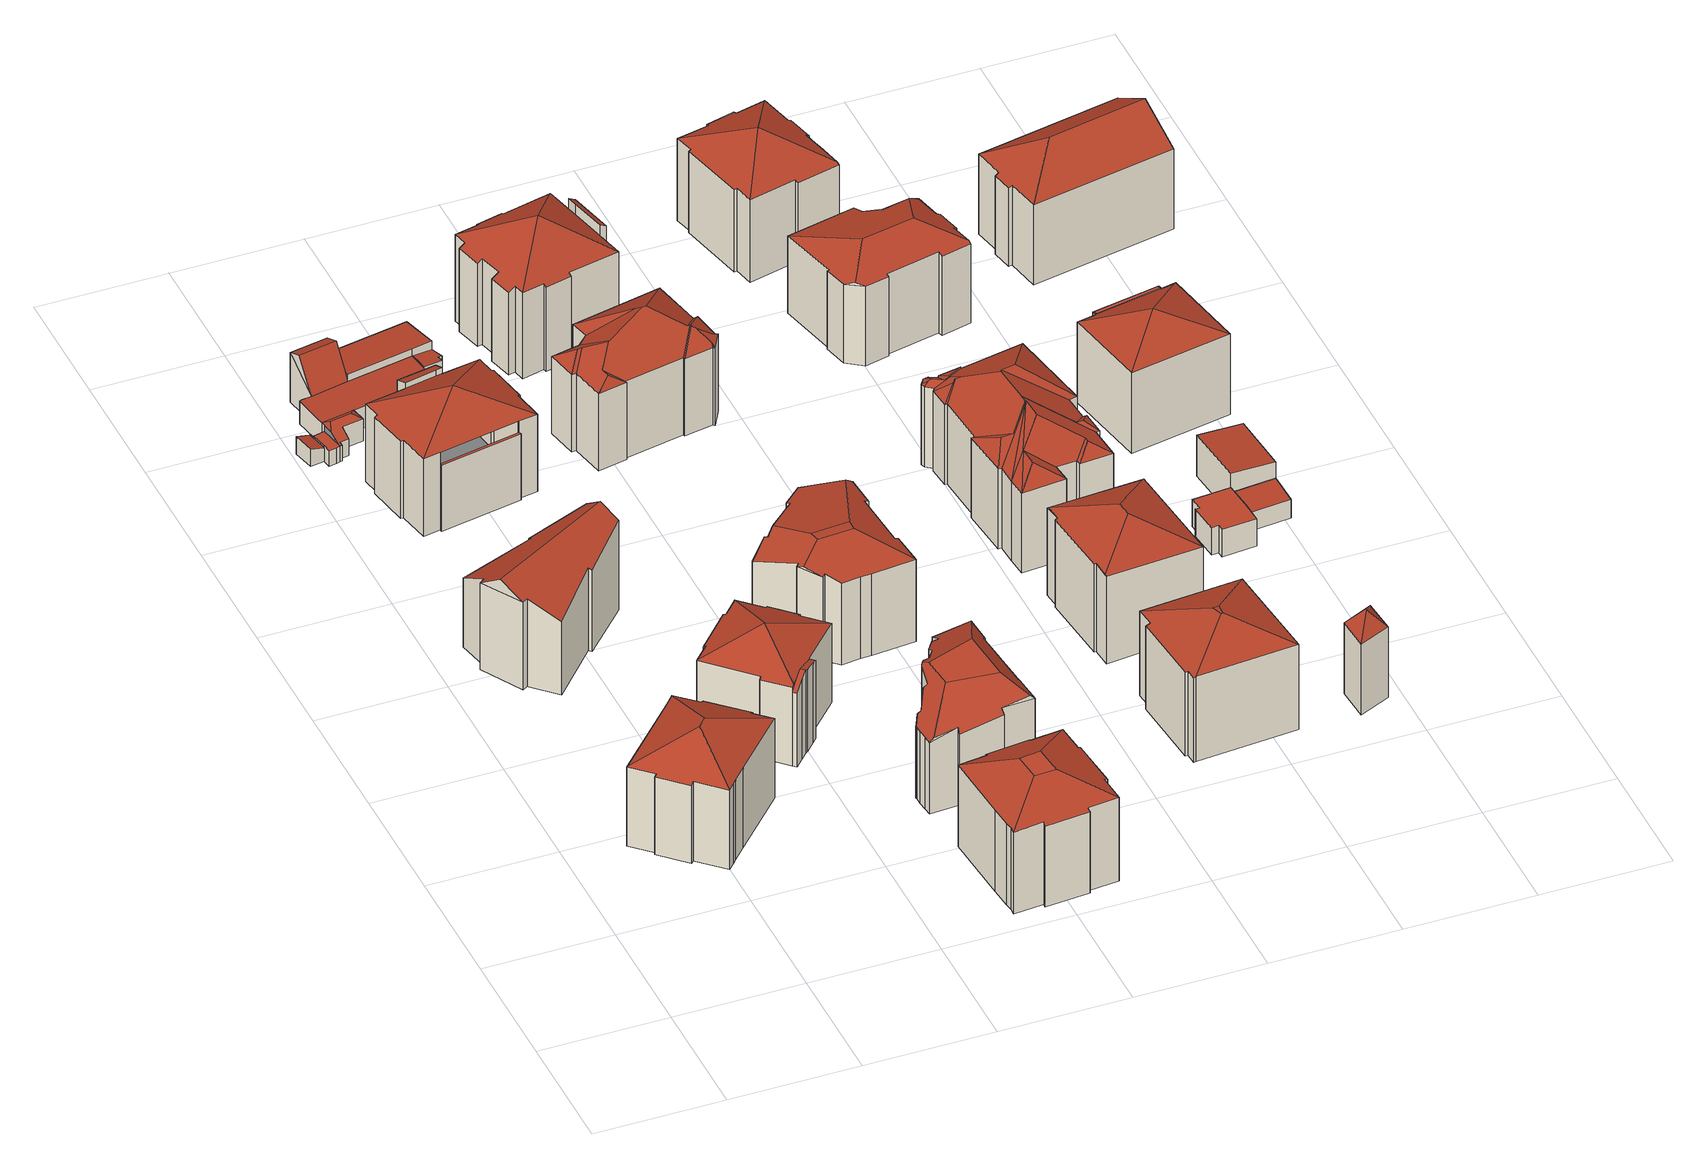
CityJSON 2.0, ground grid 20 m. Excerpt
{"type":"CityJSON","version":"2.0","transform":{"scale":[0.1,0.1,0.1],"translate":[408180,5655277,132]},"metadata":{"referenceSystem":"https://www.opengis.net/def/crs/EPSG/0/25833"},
"CityObjects":{
"building1":{"type":"Building","attributes":{"Dachtyp_tdc":"tdcHipRoof","Gemeindeschluessel":14612000,"Dachneigung":25.04,"QualitaetDacherkennung":66,"Geometrietyp2DReferenz":"3000","measuredHeight":17.1,"function":"31001_9998","roofType":"3200"},"geometry":[{"type":"Solid","lod":"2","boundaries":[[[[0,1,2,3]],[[1,4,5,2]],[[4,6,7,5]],[[6,8,9,7]],[[8,10,11,9]],[[10,12,13,11]],[[12,14,15,13]],[[14,16,17,15]],[[16,18,19,17]],[[18,20,21,19]],[[20,22,23,21]],[[22,24,25,23]],[[24,26,27,25]],[[26,28,29,27]],[[28,30,31,29]],[[30,32,33,31]],[[32,0,3,33]],[[28,26,24,22,20,18,34]],[[12,10,8,6,4,1,35]],[[18,16,14,12,35,34]],[[1,0,32,30,28,34,35]],[[3,2,5,7,9,11,13,15,17,19,21,23,25,27,29,31,33]]]],"semantics":{"surfaces":[{"type":"WallSurface"},{"type":"RoofSurface"},{"type":"GroundSurface"}],"values":[[0,0,0,0,0,0,0,0,0,0,0,0,0,0,0,0,0,1,1,1,1,2]]}}]},
"building2":{"type":"Building","attributes":{"Dachtyp_tdc":"tdcFreeFormRoof","Gemeindeschluessel":14612000,"Dachneigung":27.22,"QualitaetDacherkennung":20,"Geometrietyp2DReferenz":"3000","measuredHeight":17.2,"function":"31001_9998","roofType":"5000"},"geometry":[{"type":"Solid","lod":"2","boundaries":[[[[36,37,38,39]],[[37,40,41,38]],[[40,42,43,41]],[[42,44,45,43]],[[44,46,47,45]],[[46,48,49,47]],[[48,50,51,49]],[[50,52,53,51]],[[52,54,55,53]],[[54,56,57,55]],[[56,58,59,57]],[[58,36,39,59]],[[58,56,54,52,50,48,60,61]],[[37,36,61,60,46,44,42,40]],[[36,58,61]],[[48,46,60]],[[39,38,41,43,45,47,49,51,53,55,57,59]]]],"semantics":{"surfaces":[{"type":"WallSurface"},{"type":"RoofSurface"},{"type":"GroundSurface"}],"values":[[0,0,0,0,0,0,0,0,0,0,0,0,1,1,0,0,2]]}}]},
"building3":{"type":"Building","attributes":{"Gemeindeschluessel":14612000,"Geometrietyp2DReferenz":"3000","function":"31001_9998","roofType":"9999"},"children":["building3-1","building3-2"]},
"building3-1":{"type":"BuildingPart","attributes":{"Dachtyp_tdc":"tdcTentRoof","Dachneigung":24.75,"QualitaetDacherkennung":61,"Geometrietyp2DReferenz":"3000","measuredHeight":17.03,"roofType":"3500"},"parents":["building3"],"geometry":[{"type":"MultiSurface","lod":"2","boundaries":[[[62,63,64,65]],[[63,66,67,64]],[[66,68,69,70,67]],[[71,72,73,74,75]],[[72,76,77,73]],[[76,78,79,77]],[[78,80,81,79]],[[80,82,83,81]],[[82,84,85,83]],[[84,86,87,85]],[[86,88,89,87]],[[88,90,91,89]],[[90,92,93,91]],[[92,62,65,93]],[[94,95,96,97,68,66,98]],[[78,76,72,71,94,98]],[[88,86,84,82,80,78,98]],[[66,63,62,92,90,88,98]],[[65,64,67,70,99,100,74,73,77,79,81,83,85,87,89,91,93]]],"semantics":{"surfaces":[{"type":"WallSurface"},{"type":"RoofSurface"},{"type":"GroundSurface"}],"values":[0,0,0,0,0,0,0,0,0,0,0,0,0,0,1,1,1,1,2]}}]},
"building3-2":{"type":"BuildingPart","attributes":{"Dachtyp_tdc":"tdcGableRoof","Dachneigung":12.83,"QualitaetDacherkennung":22,"Geometrietyp2DReferenz":"3000","measuredHeight":14.31,"roofType":"3100"},"parents":["building3"],"geometry":[{"type":"MultiSurface","lod":"2","boundaries":[[[101,102,103,104]],[[102,105,106,103]],[[105,107,108,106]],[[107,109,110,108]],[[109,111,112,110]],[[111,75,74,112]],[[107,105,102,101,69,97,113]],[[113,95,114,75,111,109,107]],[[74,100,99,70,104,103,106,108,110,112]],[[69,101,104,70]]],"semantics":{"surfaces":[{"type":"WallSurface"},{"type":"RoofSurface"},{"type":"GroundSurface"}],"values":[0,0,0,0,0,0,1,1,2,0]}}]},
"building4":{"type":"Building","attributes":{"Gemeindeschluessel":14612000,"Geometrietyp2DReferenz":"3000","function":"31001_9998","roofType":"9999"},"children":["building4-1","building4-2","building4-3","building4-4","building4-5"]},
"building4-1":{"type":"BuildingPart","attributes":{"Dachtyp_tdc":"tdcPolyFlatRoof","Dachneigung":2.6,"QualitaetDacherkennung":68,"Geometrietyp2DReferenz":"3000","measuredHeight":3.95,"roofType":"2100"},"parents":["building4"],"geometry":[{"type":"MultiSurface","lod":"2","boundaries":[[[115,116,117,118]],[[116,115,119,120,121,122,123,124,125,126,127,128]],[[129,130,131,132,133,134,135,136,137,118,117]],[[119,115,118,137]],[[127,126,130,129,138]],[[125,124,132,131]],[[124,123,133,132]],[[123,122,134,133]],[[122,121,135,134]],[[121,120,136,135]],[[120,119,137,136]]],"semantics":{"surfaces":[{"type":"WallSurface"},{"type":"RoofSurface"},{"type":"GroundSurface"}],"values":[0,1,2,0,0,0,0,0,0,0,0]}}]},
"building4-2":{"type":"BuildingPart","attributes":{"Dachtyp_tdc":"tdcPolyFlatRoof","Dachneigung":0,"QualitaetDacherkennung":79,"Geometrietyp2DReferenz":"3000","measuredHeight":2.67,"roofType":"1000"},"parents":["building4"],"geometry":[{"type":"MultiSurface","lod":"2","boundaries":[[[139,140,141,142,143]],[[144,145,146,147]],[[144,148,149,145]],[[148,150,151,149]],[[150,152,151]],[[148,144,147,153,154,140,139,150]],[[142,141,155,146,145,149,151]]],"semantics":{"surfaces":[{"type":"WallSurface"},{"type":"RoofSurface"},{"type":"GroundSurface"}],"values":[0,0,0,0,0,1,2]}}]},
"building4-3":{"type":"BuildingPart","attributes":{"Dachtyp_tdc":"tdcFreeFormRoof","Dachneigung":27.9,"QualitaetDacherkennung":16,"Geometrietyp2DReferenz":"3000","measuredHeight":4.47,"roofType":"5000"},"parents":["building4"],"geometry":[{"type":"MultiSurface","lod":"2","boundaries":[[[156,157,158,159]],[[157,160,161,158]],[[160,162,163,161]],[[162,147,146,163]],[[164,165,125,131,141,140]],[[166,167,168,130,126]],[[167,156,159,168]],[[165,164,169,170]],[[169,153,147,162,160,157,156,167,171,170]],[[167,166,171]],[[166,165,170,171]],[[159,158,161,163,146,155,141,131,130,168]]],"semantics":{"surfaces":[{"type":"WallSurface"},{"type":"RoofSurface"},{"type":"GroundSurface"}],"values":[0,0,0,0,0,0,0,1,1,1,1,2]}}]},
"building4-4":{"type":"BuildingPart","attributes":{"Dachtyp_tdc":"tdcPolyFlatRoof","Dachneigung":16.8,"QualitaetDacherkennung":60,"Geometrietyp2DReferenz":"3000","measuredHeight":3.01,"roofType":"2100"},"parents":["building4"],"geometry":[{"type":"MultiSurface","lod":"2","boundaries":[[[152,172,173,151]],[[172,174,175,173]],[[174,176,177,175]],[[176,143,142,177]],[[143,176,174,172,152]],[[173,175,177,142,151]]],"semantics":{"surfaces":[{"type":"WallSurface"},{"type":"RoofSurface"},{"type":"GroundSurface"}],"values":[0,0,0,0,1,2]}}]},
"building4-5":{"type":"BuildingPart","attributes":{"Dachtyp_tdc":"tdcPolyFlatRoof","Dachneigung":3.34,"QualitaetDacherkennung":63,"Geometrietyp2DReferenz":"3000","measuredHeight":3.93,"roofType":"2100"},"parents":["building4"],"geometry":[{"type":"MultiSurface","lod":"2","boundaries":[[[178,179,180,117,116]],[[179,181,182,180]],[[181,138,129,182]],[[138,181,179,178,128]],[[117,180,182,129]]],"semantics":{"surfaces":[{"type":"WallSurface"},{"type":"RoofSurface"},{"type":"GroundSurface"}],"values":[0,0,0,1,2]}}]},
"building5":{"type":"Building","attributes":{"Gemeindeschluessel":14612000,"Geometrietyp2DReferenz":"3000","function":"31001_9998","roofType":"9999"},"children":["building5-1","building5-2","building5-3"]},
"building5-1":{"type":"BuildingPart","attributes":{"Dachtyp_tdc":"tdcTentRoof","Dachneigung":22.46,"QualitaetDacherkennung":52,"Geometrietyp2DReferenz":"3000","measuredHeight":17.37,"roofType":"3500"},"parents":["building5"],"geometry":[{"type":"MultiSurface","lod":"2","boundaries":[[[183,184,185,186]],[[184,187,188,185]],[[187,189,190,188]],[[189,191,192,190]],[[191,193,194,192]],[[193,195,196,197,194]],[[198,199,200,201,202]],[[199,203,204,200]],[[203,205,206,204]],[[205,207,208,206]],[[207,209,210,208]],[[209,211,212,210]],[[211,213,214,212]],[[215,183,186,216]],[[193,191,189,187,184,183,217]],[[199,198,195,193,217]],[[211,209,207,205,203,199,217]],[[183,215,213,211,217]],[[186,185,188,190,192,194,197,201,200,204,206,208,210,212,214,216]]],"semantics":{"surfaces":[{"type":"WallSurface"},{"type":"RoofSurface"},{"type":"GroundSurface"}],"values":[0,0,0,0,0,0,0,0,0,0,0,0,0,0,1,1,1,1,2]}}]},
"building5-2":{"type":"BuildingPart","attributes":{"Dachtyp_tdc":"tdcPolyFlatRoof","Dachneigung":0,"QualitaetDacherkennung":3,"Geometrietyp2DReferenz":"3000","measuredHeight":11.4,"roofType":"1000"},"parents":["building5"],"geometry":[{"type":"MultiSurface","lod":"2","boundaries":[[[196,218,219,197]],[[218,220,221,219]],[[220,202,201,221]],[[202,220,218,196]],[[197,219,221,201]]],"semantics":{"surfaces":[{"type":"WallSurface"},{"type":"RoofSurface"},{"type":"GroundSurface"}],"values":[0,0,0,1,2]}}]},
"building5-3":{"type":"BuildingPart","attributes":{"Dachtyp_tdc":"tdcPolyFlatRoof","Dachneigung":20.43,"QualitaetDacherkennung":35,"Geometrietyp2DReferenz":"3000","measuredHeight":14.42,"roofType":"2100"},"parents":["building5"],"geometry":[{"type":"MultiSurface","lod":"2","boundaries":[[[222,223,224,214,213]],[[223,225,226,224]],[[225,227,215,216,226]],[[227,225,223,222]],[[214,224,226,216]]],"semantics":{"surfaces":[{"type":"WallSurface"},{"type":"RoofSurface"},{"type":"GroundSurface"}],"values":[0,0,0,1,2]}}]},
"building6":{"type":"Building","attributes":{"Gemeindeschluessel":14612000,"Geometrietyp2DReferenz":"3000","function":"31001_9998","roofType":"9999"},"children":["building6-1","building6-2"]},
"building6-1":{"type":"BuildingPart","attributes":{"Dachtyp_tdc":"tdcPolyFlatRoof","Dachneigung":2.73,"QualitaetDacherkennung":81,"Geometrietyp2DReferenz":"3000","measuredHeight":5.71,"roofType":"2100"},"parents":["building6"],"geometry":[{"type":"MultiSurface","lod":"2","boundaries":[[[228,229,230,231]],[[229,232,233,230]],[[232,234,235,233]],[[234,236,237,235]],[[236,238,239,240,237]],[[238,236,234,232,229,228,241,242]],[[231,230,233,235,237,240]]],"semantics":{"surfaces":[{"type":"WallSurface"},{"type":"RoofSurface"},{"type":"GroundSurface"}],"values":[0,0,0,0,0,1,2]}}]},
"building6-2":{"type":"BuildingPart","attributes":{"Dachtyp_tdc":"tdcGableRoof","Dachneigung":60.68,"QualitaetDacherkennung":9,"Geometrietyp2DReferenz":"3000","measuredHeight":9.64,"roofType":"3100"},"parents":["building6"],"geometry":[{"type":"MultiSurface","lod":"2","boundaries":[[[239,243,244,240]],[[243,245,246,244]],[[245,247,228,231,246]],[[245,243,248]],[[243,239,242,249,248]],[[247,245,248,249]],[[240,244,246,231]]],"semantics":{"surfaces":[{"type":"WallSurface"},{"type":"RoofSurface"},{"type":"GroundSurface"}],"values":[0,0,0,0,1,1,2]}}]},
"building7":{"type":"Building","attributes":{"Dachtyp_tdc":"tdcCutTentRoof","Gemeindeschluessel":14612000,"Dachneigung":24.37,"QualitaetDacherkennung":67,"Geometrietyp2DReferenz":"3000","measuredHeight":17.38,"function":"31001_9998","roofType":"9999"},"geometry":[{"type":"Solid","lod":"2","boundaries":[[[[250,251,252,253,254,255,256,257]],[[258,259,260,261,262,250,257,263]],[[264,265,266,267,258,263,268]],[[255,269,270,271,272,264,268,256]],[[268,263,257,256]],[[273,274,275,276,277,278,279,280,281,282,283,284,285,286,287,288,289,290,291]],[[270,269,274,273]],[[269,255,275,274]],[[255,254,276,275]],[[254,253,277,276]],[[253,252,278,277]],[[252,251,279,278]],[[251,250,280,279]],[[250,262,281,280]],[[262,261,282,281]],[[261,260,283,282]],[[260,259,284,283]],[[259,258,285,284]],[[258,267,286,285]],[[267,266,287,286]],[[266,265,288,287]],[[265,264,289,288]],[[264,272,290,289]],[[272,271,291,290]],[[271,270,273,291]]]],"semantics":{"surfaces":[{"type":"RoofSurface"},{"type":"GroundSurface"},{"type":"WallSurface"}],"values":[[0,0,0,0,0,1,2,2,2,2,2,2,2,2,2,2,2,2,2,2,2,2,2,2,2]]}}]},
"building8":{"type":"Building","attributes":{"Dachtyp_tdc":"tdcPolyFlatRoof","Gemeindeschluessel":14612000,"Dachneigung":5.01,"QualitaetDacherkennung":37,"Geometrietyp2DReferenz":"3000","measuredHeight":3.94,"function":"31001_9998","roofType":"2100"},"geometry":[{"type":"Solid","lod":"2","boundaries":[[[[292,293,294,295]],[[293,296,297,294]],[[296,298,299,297]],[[298,300,301,299]],[[300,302,303,301]],[[302,304,305,303]],[[304,292,295,305]],[[304,302,300,298,296,293,292]],[[295,294,297,299,301,303,305]]]],"semantics":{"surfaces":[{"type":"WallSurface"},{"type":"RoofSurface"},{"type":"GroundSurface"}],"values":[[0,0,0,0,0,0,0,1,2]]}}]},
"building9":{"type":"Building","attributes":{"Dachtyp_tdc":"tdcFreeFormRoof","Gemeindeschluessel":14612000,"Dachneigung":44.39,"QualitaetDacherkennung":46,"Geometrietyp2DReferenz":"3000","measuredHeight":17.91,"function":"31001_9998","roofType":"5000"},"geometry":[{"type":"Solid","lod":"2","boundaries":[[[[306,307,308,309]],[[307,310,311,308]],[[310,312,313,311]],[[312,314,315,313]],[[314,316,317,315]],[[316,318,319,317]],[[318,320,321,319]],[[320,322,323,321]],[[322,324,325,323]],[[324,326,327,325]],[[326,328,329,327]],[[330,331,332,333,334,335,336,337,338,339,340,328,326,324,341]],[[342,343,344,345,346,347,348,349,350,332,331]],[[351,314,312,310,307,306,343,342,352]],[[330,341,322,320,318,316,351,352]],[[328,340,353,329]],[[340,339,354,353]],[[339,338,355,354]],[[338,337,356,355]],[[337,336,357,356]],[[336,335,358,357]],[[335,334,359,358]],[[334,333,360,359]],[[333,350,361,360]],[[350,349,362,361]],[[349,348,363,362]],[[348,347,364,363]],[[347,346,365,364]],[[346,345,366,365]],[[345,344,367,366]],[[344,343,368,367]],[[343,306,309,368]],[[330,352,342,331]],[[316,314,351]],[[324,322,341]],[[350,333,332]],[[329,353,354,355,356,357,358,359,360,361,362,363,364,365,366,367,368,309,308,311,313,315,317,319,321,323,325,327]]]],"semantics":{"surfaces":[{"type":"WallSurface"},{"type":"RoofSurface"},{"type":"GroundSurface"}],"values":[[0,0,0,0,0,0,0,0,0,0,0,1,1,1,1,0,0,0,0,0,0,0,0,0,0,0,0,0,0,0,0,0,1,0,0,0,2]]}}]},
"building10":{"type":"Building","attributes":{"Dachtyp_tdc":"tdcFreeFormRoof","Gemeindeschluessel":14612000,"Dachneigung":11.75,"QualitaetDacherkennung":22,"Geometrietyp2DReferenz":"3000","measuredHeight":17.2,"function":"31001_9998","roofType":"5000"},"geometry":[{"type":"Solid","lod":"2","boundaries":[[[[369,370,371,372]],[[370,373,374,371]],[[373,375,376,374]],[[375,377,378,376]],[[377,379,380,378]],[[379,381,382,380]],[[381,383,384,382]],[[383,385,386,384]],[[385,387,388,386]],[[387,389,390,388]],[[389,391,392,390]],[[391,393,394,392]],[[393,395,396,394]],[[395,397,398,396]],[[397,399,400,398]],[[399,401,402,400]],[[401,403,404,402]],[[403,405,406,404]],[[405,369,372,406]],[[397,395,407,408,409,405,403,401,399]],[[370,369,409,408,410,411,377,375,373]],[[412,413,383,381,379,411,410]],[[395,393,391,389,387,385,413,412,407]],[[408,407,412,410]],[[385,383,413]],[[369,405,409]],[[379,377,411]],[[372,371,374,376,378,380,382,384,386,388,390,392,394,396,398,400,402,404,406]]]],"semantics":{"surfaces":[{"type":"WallSurface"},{"type":"RoofSurface"},{"type":"GroundSurface"}],"values":[[0,0,0,0,0,0,0,0,0,0,0,0,0,0,0,0,0,0,0,1,1,1,1,1,0,0,0,2]]}}]},
"building11":{"type":"Building","attributes":{"Dachtyp_tdc":"tdcFreeFormRoof","Gemeindeschluessel":14612000,"Dachneigung":32.95,"QualitaetDacherkennung":42,"Geometrietyp2DReferenz":"3000","measuredHeight":18.14,"function":"31001_9998","roofType":"5000"},"geometry":[{"type":"Solid","lod":"2","boundaries":[[[[414,415,416,417]],[[415,418,419,416]],[[418,420,421,419]],[[420,422,423,421]],[[422,424,425,423]],[[424,426,427,425]],[[426,428,429,427]],[[428,430,431,429]],[[430,432,433,431]],[[432,434,435,433]],[[434,436,437,435]],[[436,438,439,437]],[[438,440,441,439]],[[440,442,443,441]],[[442,444,445,443]],[[444,446,447,445]],[[446,448,449,447]],[[448,414,417,449]],[[450,448,446]],[[451,452,450,446,444]],[[453,454,455,451,444,442]],[[453,442,440]],[[454,453,440,438]],[[456,457,455,454,438,436]],[[456,436,434]],[[457,456,434,432]],[[458,459,460,452,451,455,457,432,430]],[[461,462,458,430,428]],[[463,464,461,428,426]],[[463,426,424]],[[465,464,463,424,422]],[[465,422,420]],[[462,461,464,465,420,418]],[[459,458,462,418,415]],[[460,459,415,414]],[[450,452,460,414,448]],[[417,416,419,421,423,425,427,429,431,433,435,437,439,441,443,445,447,449]]]],"semantics":{"surfaces":[{"type":"WallSurface"},{"type":"RoofSurface"},{"type":"GroundSurface"}],"values":[[0,0,0,0,0,0,0,0,0,0,0,0,0,0,0,0,0,0,1,1,1,1,1,1,1,1,1,1,1,1,1,1,1,1,1,1,2]]}}]},
"building12":{"type":"Building","attributes":{"Gemeindeschluessel":14612000,"Geometrietyp2DReferenz":"3000","function":"31001_9998","roofType":"9999"},"children":["building12-1","building12-2"]},
"building12-1":{"type":"BuildingPart","attributes":{"Dachtyp_tdc":"tdcPolyFlatRoof","Dachneigung":29.04,"QualitaetDacherkennung":42,"Geometrietyp2DReferenz":"3000","measuredHeight":16.56,"roofType":"2100"},"parents":["building12"],"geometry":[{"type":"MultiSurface","lod":"2","boundaries":[[[466,467,468,469]],[[467,470,468]],[[471,472,473,474,475]],[[472,466,469,473]],[[472,471,467,466]],[[469,468,474,473]]],"semantics":{"surfaces":[{"type":"WallSurface"},{"type":"RoofSurface"},{"type":"GroundSurface"}],"values":[0,0,0,0,1,2]}}]},
"building12-2":{"type":"BuildingPart","attributes":{"Dachtyp_tdc":"tdcTentRoof","Dachneigung":29.37,"QualitaetDacherkennung":53,"Geometrietyp2DReferenz":"3000","measuredHeight":19.46,"roofType":"3500"},"parents":["building12"],"geometry":[{"type":"MultiSurface","lod":"2","boundaries":[[[476,477,478,479]],[[477,480,481,478]],[[480,475,474,481]],[[470,482,483,468]],[[482,484,485,483]],[[484,486,487,485]],[[486,488,489,487]],[[488,490,491,489]],[[490,492,493,491]],[[492,494,495,493]],[[494,496,497,495]],[[496,498,499,497]],[[498,500,501,499]],[[500,502,503,501]],[[502,504,505,503]],[[504,506,507,505]],[[506,508,509,507]],[[508,510,511,509]],[[510,512,513,511]],[[512,514,515,513]],[[514,476,479,515]],[[482,470,475,480,516]],[[492,490,488,486,484,482,516]],[[510,508,506,504,502,500,498,496,494,492,516]],[[480,477,476,514,512,510,516]],[[479,478,481,474,468,483,485,487,489,491,493,495,497,499,501,503,505,507,509,511,513,515]]],"semantics":{"surfaces":[{"type":"WallSurface"},{"type":"RoofSurface"},{"type":"GroundSurface"}],"values":[0,0,0,0,0,0,0,0,0,0,0,0,0,0,0,0,0,0,0,0,0,1,1,1,1,2]}}]},
"building13":{"type":"Building","attributes":{"Dachtyp_tdc":"tdcCutTentRoof","Gemeindeschluessel":14612000,"Dachneigung":22.31,"QualitaetDacherkennung":72,"Geometrietyp2DReferenz":"3000","measuredHeight":17.86,"function":"31001_9998","roofType":"9999"},"geometry":[{"type":"Solid","lod":"2","boundaries":[[[[517,518,519,520]],[[518,521,522,519]],[[521,523,524,522]],[[523,525,526,524]],[[525,527,528,526]],[[527,529,530,528]],[[529,531,532,530]],[[531,533,534,532]],[[533,517,520,534]],[[525,523,535,536]],[[527,525,536,537]],[[529,527,537,538]],[[523,521,518,517,533,531,529,538,535]],[[538,537,536,535]],[[520,519,522,524,526,528,530,532,534]]]],"semantics":{"surfaces":[{"type":"WallSurface"},{"type":"RoofSurface"},{"type":"GroundSurface"}],"values":[[0,0,0,0,0,0,0,0,0,1,1,1,1,1,2]]}}]},
"building14":{"type":"Building","attributes":{"Dachtyp_tdc":"tdcFreeFormRoof","Gemeindeschluessel":14612000,"Dachneigung":23.56,"QualitaetDacherkennung":71,"Geometrietyp2DReferenz":"3000","measuredHeight":18.1,"function":"31001_9998","roofType":"5000"},"geometry":[{"type":"Solid","lod":"2","boundaries":[[[[539,540,541,542]],[[540,543,544,541]],[[543,545,546,544]],[[545,547,548,546]],[[547,549,550,548]],[[549,551,552,550]],[[551,553,554,552]],[[553,539,542,554]],[[553,551,555,556]],[[557,558,549,547]],[[551,549,558,555]],[[540,539,556,555,558,557,545,543]],[[547,545,557]],[[539,553,556]],[[542,541,544,546,548,550,552,554]]]],"semantics":{"surfaces":[{"type":"WallSurface"},{"type":"RoofSurface"},{"type":"GroundSurface"}],"values":[[0,0,0,0,0,0,0,0,1,1,1,1,0,0,2]]}}]},
"building15":{"type":"Building","attributes":{"Dachtyp_tdc":"tdcFreeFormRoof","Gemeindeschluessel":14612000,"Dachneigung":25.9,"QualitaetDacherkennung":39,"Geometrietyp2DReferenz":"3000","measuredHeight":17.52,"function":"31001_9998","roofType":"5000"},"geometry":[{"type":"Solid","lod":"2","boundaries":[[[[559,560,561,562]],[[560,563,564,561]],[[563,565,566,564]],[[565,567,568,566]],[[567,569,570,568]],[[569,571,572,570]],[[571,573,574,572]],[[573,575,576,574]],[[575,577,578,576]],[[577,579,580,578]],[[579,581,582,580]],[[581,583,584,582]],[[583,585,586,584]],[[585,587,588,586]],[[587,589,590,588]],[[589,591,592,590]],[[591,593,594,592]],[[593,595,596,594]],[[595,597,598,596]],[[597,599,600,598]],[[599,601,602,600]],[[601,603,604,602]],[[603,605,606,604]],[[605,607,608,606]],[[607,609,610,608]],[[609,611,612,610]],[[611,613,614,612]],[[613,615,616,614]],[[615,617,618,616]],[[617,559,562,618]],[[619,620,621,622,623,617,615]],[[624,625,626,619,615,613]],[[624,613,611]],[[625,624,611,609]],[[627,628,629,630,626,625,609,607]],[[631,627,607,605]],[[631,605,603]],[[632,628,627,631,603,601]],[[632,633,634]],[[633,599,597]],[[632,599,633]],[[599,632,601]],[[635,633,597]],[[635,597,595]],[[633,635,595,593]],[[636,634,633,593,591]],[[637,636,591,589]],[[637,589,587]],[[629,628,632,634,636,637,587,585]],[[638,639,629,585,583]],[[638,583,581]],[[639,638,581,579]],[[640,630,629,639,579,577]],[[641,640,577,575]],[[641,575,573]],[[620,619,626,630,640,641,573,571]],[[642,620,571,569]],[[642,569,567]],[[621,620,642,567,565]],[[643,622,621,565,563]],[[643,563,560]],[[623,622,643,560,559]],[[623,559,617]],[[562,561,564,566,568,570,572,574,576,578,580,582,584,586,588,590,592,594,596,598,600,602,604,606,608,610,612,614,616,618]]]],"semantics":{"surfaces":[{"type":"WallSurface"},{"type":"RoofSurface"},{"type":"GroundSurface"}],"values":[[0,0,0,0,0,0,0,0,0,0,0,0,0,0,0,0,0,0,0,0,0,0,0,0,0,0,0,0,0,0,1,1,1,1,1,1,1,1,1,1,1,1,1,1,1,1,1,1,1,1,1,1,1,1,1,1,1,1,1,1,1,1,1,2]]}}]},
"building16":{"type":"Building","attributes":{"Dachtyp_tdc":"tdcFreeFormRoof","Gemeindeschluessel":14612000,"Dachneigung":48.08,"QualitaetDacherkennung":17,"Geometrietyp2DReferenz":"3000","measuredHeight":14.84,"function":"31001_9998","roofType":"5000"},"geometry":[{"type":"Solid","lod":"2","boundaries":[[[[644,645,646,647]],[[645,648,649,646]],[[648,650,651,649]],[[650,644,647,651]],[[652,650,648]],[[653,652,648,645]],[[653,645,644]],[[652,653,644,650]],[[647,646,649,651]]]],"semantics":{"surfaces":[{"type":"WallSurface"},{"type":"RoofSurface"},{"type":"GroundSurface"}],"values":[[0,0,0,0,1,1,1,1,2]]}}]},
"building17":{"type":"Building","attributes":{"Dachtyp_tdc":"tdcTentRoof","Gemeindeschluessel":14612000,"Dachneigung":29.29,"QualitaetDacherkennung":44,"Geometrietyp2DReferenz":"3000","measuredHeight":18.3,"function":"31001_9998","roofType":"3500"},"geometry":[{"type":"Solid","lod":"2","boundaries":[[[[654,655,656,657]],[[655,658,659,656]],[[658,660,661,659]],[[660,662,663,661]],[[662,664,665,663]],[[664,666,667,665]],[[666,668,669,667]],[[668,670,671,669]],[[670,672,673,671]],[[672,674,675,673]],[[674,676,677,675]],[[676,678,679,677]],[[678,680,681,679]],[[680,682,683,681]],[[682,684,685,683]],[[684,686,687,685]],[[686,688,689,687]],[[688,690,691,689]],[[690,692,693,691]],[[692,694,695,693]],[[694,696,697,695]],[[696,654,657,697]],[[672,670,668,666,664,698]],[[682,680,678,676,674,672,698]],[[692,690,688,686,684,682,698]],[[664,662,660,658,655,654,696,694,692,698]],[[657,656,659,661,663,665,667,669,671,673,675,677,679,681,683,685,687,689,691,693,695,697]]]],"semantics":{"surfaces":[{"type":"WallSurface"},{"type":"RoofSurface"},{"type":"GroundSurface"}],"values":[[0,0,0,0,0,0,0,0,0,0,0,0,0,0,0,0,0,0,0,0,0,0,1,1,1,1,2]]}}]},
"building18":{"type":"Building","attributes":{"Gemeindeschluessel":14612000,"Dachtyp_tdc":"tdcFreeFormRoof","Dachneigung":18.58,"QualitaetDacherkennung":33,"Geometrietyp2DReferenz":"3000","measuredHeight":16.6,"function":"31001_9998","roofType":"5000"},"geometry":[{"type":"Solid","lod":"2","boundaries":[[[[699,700,701,702]],[[700,703,704,701]],[[703,705,706,704]],[[705,707,708,706]],[[707,709,710,708]],[[709,711,712,710]],[[711,713,714,712]],[[713,715,716,714]],[[715,717,718,716]],[[717,719,720,718]],[[719,721,722,720]],[[721,723,724,722]],[[723,725,726,724]],[[725,727,728,726]],[[727,729,730,728]],[[729,731,732,730]],[[731,733,734,732]],[[733,699,702,734]],[[729,735,736,699,733,731]],[[711,709,707,737,738,739,715,713]],[[736,735,727,725,723,721,719,717,739,738]],[[738,737,705,703,700,699,736]],[[717,715,739]],[[707,705,737]],[[729,727,735]],[[702,701,704,706,708,710,712,714,716,718,720,722,724,726,728,730,732,734]]]],"semantics":{"surfaces":[{"type":"WallSurface"},{"type":"RoofSurface"},{"type":"GroundSurface"}],"values":[[0,0,0,0,0,0,0,0,0,0,0,0,0,0,0,0,0,0,1,1,1,1,0,0,0,2]]}}]},
"building19":{"type":"Building","attributes":{"Dachtyp_tdc":"tdcPolyFlatRoof","Gemeindeschluessel":14612000,"Dachneigung":0,"QualitaetDacherkennung":91,"Geometrietyp2DReferenz":"3000","measuredHeight":4.72,"function":"31001_9998","roofType":"1000"},"geometry":[{"type":"Solid","lod":"2","boundaries":[[[[740,741,742,743]],[[741,744,745,742]],[[744,746,747,745]],[[746,748,749,747]],[[748,750,751,749]],[[750,752,753,751]],[[752,754,755,753]],[[754,756,757,755]],[[754,752,750,748,746,744,741,740,756]],[[757,743,742,745,747,749,751,753,755]],[[756,740,743,757]]]],"semantics":{"surfaces":[{"type":"WallSurface"},{"type":"RoofSurface"},{"type":"GroundSurface"}],"values":[[0,0,0,0,0,0,0,0,1,2,0]]}}]},
"building20":{"type":"Building","attributes":{"Dachtyp_tdc":"tdcPolyFlatRoof","Gemeindeschluessel":14612000,"Dachneigung":6.91,"QualitaetDacherkennung":78,"Geometrietyp2DReferenz":"3000","measuredHeight":3.75,"function":"31001_9998","roofType":"2100"},"geometry":[{"type":"Solid","lod":"2","boundaries":[[[[758,759,760,761]],[[759,762,749,760]],[[762,763,747,749]],[[763,758,761,747]],[[763,762,759,758]],[[761,760,749,747]]]],"semantics":{"surfaces":[{"type":"WallSurface"},{"type":"RoofSurface"},{"type":"GroundSurface"}],"values":[[0,0,0,0,1,2]]}}]},
"building21":{"type":"Building","attributes":{"Dachtyp_tdc":"tdcPolyFlatRoof","Gemeindeschluessel":14612000,"Dachneigung":4.33,"QualitaetDacherkennung":79,"Geometrietyp2DReferenz":"3000","measuredHeight":7.19,"function":"31001_9998","roofType":"2100"},"geometry":[{"type":"Solid","lod":"2","boundaries":[[[[764,765,747,761]],[[765,766,767,747]],[[766,768,769,767]],[[768,764,761,769]],[[768,766,765,764]],[[761,747,767,769]]]],"semantics":{"surfaces":[{"type":"WallSurface"},{"type":"RoofSurface"},{"type":"GroundSurface"}],"values":[[0,0,0,0,1,2]]}}]},
"building22":{"type":"Building","attributes":{"Gemeindeschluessel":14612000,"Geometrietyp2DReferenz":"3000","function":"31001_9998","roofType":"9999"},"children":["building22-1","building22-2"]},
"building22-1":{"type":"BuildingPart","attributes":{"Dachtyp_tdc":"tdcTentRoof","Dachneigung":26.4,"QualitaetDacherkennung":58,"Geometrietyp2DReferenz":"3000","measuredHeight":17.31,"roofType":"3500"},"parents":["building22"],"geometry":[{"type":"MultiSurface","lod":"2","boundaries":[[[770,771,772,773]],[[771,774,775,772]],[[774,776,777,775]],[[778,779,780,781]],[[779,782,783,780]],[[782,770,773,783]],[[770,782,784]],[[771,770,784]],[[774,771,784]],[[776,774,784,782,785,778]],[[778,785,779]],[[779,785,782]],[[773,772,775,777,781,780,783]]],"semantics":{"surfaces":[{"type":"WallSurface"},{"type":"RoofSurface"},{"type":"GroundSurface"}],"values":[0,0,0,0,0,0,1,1,1,1,0,0,2]}}]},
"building22-2":{"type":"BuildingPart","attributes":{"Dachtyp_tdc":"tdcFreeFormRoof","Dachneigung":31.57,"QualitaetDacherkennung":15,"Geometrietyp2DReferenz":"3000","measuredHeight":14.32,"roofType":"5000"},"parents":["building22"],"geometry":[{"type":"MultiSurface","lod":"2","boundaries":[[[786,787,788,789]],[[787,790,778,781,788]],[[791,786,789,777,776]],[[792,790,787,793]],[[794,793,787,786]],[[786,791,795,794]],[[795,792,793,794]],[[790,792,795,791]],[[789,788,781,777]]],"semantics":{"surfaces":[{"type":"WallSurface"},{"type":"RoofSurface"},{"type":"GroundSurface"}],"values":[0,0,0,1,1,1,1,0,2]}}]},
"building23":{"type":"Building","attributes":{"Dachtyp_tdc":"tdcHipAndGableRoof","Gemeindeschluessel":14612000,"Dachneigung":30.79,"QualitaetDacherkennung":60,"Geometrietyp2DReferenz":"3000","measuredHeight":18.01,"function":"31001_9998","roofType":"5000"},"geometry":[{"type":"Solid","lod":"2","boundaries":[[[[796,797,798,799]],[[797,800,801,798]],[[800,802,803,801]],[[802,804,805,803]],[[804,806,807,805]],[[806,808,809,807]],[[808,810,811,809]],[[810,812,813,811]],[[812,796,799,813]],[[808,806,804,802,800,797,814]],[[797,796,812,814]],[[812,810,808,814]],[[799,798,801,803,805,807,809,811,813]]]],"semantics":{"surfaces":[{"type":"WallSurface"},{"type":"RoofSurface"},{"type":"GroundSurface"}],"values":[[0,0,0,0,0,0,0,0,0,1,1,1,2]]}}]}
},
"vertices":[
[200,262,159],[191,252,159],[191,252,22],[200,262,22],[152,289,159],[152,289,22],[148,284,156],[148,284,22],[109,322,156],[109,322,22],[112,325,158],[112,325,22],[81,355,158],[81,355,22],[185,464,158],[185,464,22],[194,474,158],[194,474,22],[199,480,158],[199,480,22],[230,451,158],[230,451,22],[235,455,155],[235,455,22],[288,405,156],[288,405,22],[284,401,159],[284,401,22],[309,377,159],[309,377,22],[227,291,159],[227,291,22],[207,270,159],[207,270,22],[204,373,194],[190,358,194],
[276,856,169],[207,784,154],[207,784,14],[276,856,14],[203,788,157],[203,788,14],[131,710,140],[131,710,14],[95,746,165],[95,746,14],[87,741,165],[87,741,14],[50,806,163],[50,806,14],[58,812,163],[58,812,14],[48,861,133],[48,861,14],[157,882,154],[157,882,14],[155,886,152],[155,886,14],[249,905,171],[249,905,14],[67,775,186],[260,884,186],
[433,586,153],[429,582,155],[429,582,18],[433,586,18],[464,549,155],[464,549,18],[407,489,155],[407,489,153],[407,489,18],[360,439,153],[326,472,153],[326,472,18],[360,439,18],[360,439,145],[329,476,155],[329,476,18],[261,541,156],[261,541,18],[285,566,156],[285,566,18],[282,568,154],[282,568,18],[335,625,154],[335,625,18],[338,622,156],[338,622,18],[361,646,156],[361,646,18],[394,615,156],[394,615,18],[398,620,153],[398,620,18],[364,443,155],[373,454,155],[382,462,155],[401,483,155],[363,544,189],[382,462,18],[364,443,18],
[413,483,153],[407,476,155],[407,476,18],[413,483,18],[392,460,160],[392,460,18],[388,457,162],[388,457,18],[379,448,155],[379,448,18],[366,434,145],[366,434,18],[382,462,162],[364,443,148],
[220,1417,47],[225,1392,46],[225,1392,9],[220,1417,9],[218,1427,48],[214,1447,49],[111,1428,49],[53,1416,49],[38,1414,49],[34,1413,49],[44,1359,46],[95,1368,46],[176,1383,46],[187,1385,46],[176,1383,9],[95,1368,9],[44,1359,9],[34,1413,9],[38,1414,9],[53,1416,9],[111,1428,9],[214,1447,9],[218,1427,9],[176,1383,45],
[28,1349,36],[45,1353,36],[45,1353,9],[28,1349,9],[28,1349,32],[47,1312,36],[47,1312,9],[52,1313,9],[52,1313,36],[35,1310,36],[35,1310,9],[33,1323,36],[33,1323,9],[33,1323,32],[52,1314,36],[48,1335,36],[48,1335,9],
[66,1339,47],[69,1322,38],[69,1322,9],[66,1339,9],[55,1319,38],[55,1319,9],[56,1314,36],[56,1314,9],[45,1353,47],[44,1359,47],[95,1368,47],[100,1345,47],[100,1345,9],[48,1335,47],[53,1348,54],[86,1354,54],
[11,1319,39],[11,1319,9],[4,1353,39],[4,1353,9],[26,1358,32],[26,1358,9],
[225,1392,48],[229,1371,48],[229,1371,9],[180,1362,45],[180,1362,9],
[249,1289,146],[254,1260,146],[254,1260,13],[249,1289,13],[258,1260,145],[258,1260,13],[270,1194,145],[270,1194,13],[266,1193,147],[266,1193,13],[275,1145,146],[275,1145,13],[246,1140,147],[246,1140,127],[246,1140,13],[119,1116,147],[93,1111,147],[93,1111,13],[119,1116,13],[119,1116,127],[83,1160,147],[83,1160,13],[79,1160,146],[79,1160,13],[67,1225,145],[67,1225,13],[71,1226,147],[71,1226,13],[66,1255,147],[66,1255,13],[129,1266,147],[129,1266,13],[189,1278,147],[189,1278,13],[173,1200,187],
[247,1136,127],[247,1136,13],[120,1112,127],[120,1112,13],
[129,1266,157],[125,1284,150],[125,1284,13],[186,1295,150],[186,1295,13],[189,1278,157],
[102,1480,58],[100,1486,58],[100,1486,4],[102,1480,4],[232,1510,58],[232,1510,4],[246,1453,61],[246,1453,4],[214,1447,61],[214,1447,4],[111,1428,61],[111,1428,47],[111,1428,4],[108,1443,60],[110,1435,61],
[53,1416,47],[53,1416,4],[43,1469,90],[43,1469,4],[102,1480,90],[47,1446,100],[106,1457,100],
[672,23,168],[669,68,168],[674,69,166],[667,149,166],[663,148,168],[659,193,168],[599,126,197],[603,79,197],[511,10,165],[557,14,166],[557,8,163],[625,13,164],[624,19,167],[569,77,197],[498,178,165],[507,66,165],[510,32,165],[511,20,165],[565,122,197],[610,189,167],[610,194,164],[543,188,163],[543,182,166],[610,194,24],[610,189,24],[659,193,24],[663,148,24],[667,149,24],[674,69,24],[669,68,24],[672,23,24],[624,19,24],[625,13,24],[557,8,24],[557,14,24],[511,10,24],[511,20,24],[510,32,24],[507,66,24],[498,178,24],[543,182,24],[543,188,24],
[218,1427,50],[214,1447,50],[214,1447,11],[218,1427,11],[246,1453,47],[246,1453,11],[253,1434,47],[253,1434,11],[247,1433,48],[247,1433,11],[249,1423,48],[249,1423,11],[220,1417,50],[220,1417,11],
[641,428,163],[637,428,167],[637,428,20],[641,428,20],[646,323,167],[646,323,20],[649,323,163],[649,323,20],[653,278,163],[653,278,20],[602,274,164],[602,274,20],[603,267,157],[603,267,20],[535,261,148],[535,261,20],[535,268,155],[535,268,20],[492,265,143],[492,265,20],[491,278,143],[491,278,20],[489,292,143],[489,292,20],[536,314,199],[532,365,199],[526,375,193],[524,372,190],[520,341,182],[514,342,176],[501,318,158],[496,319,153],[490,308,145],[488,305,143],[489,303,143],[498,265,150],[608,393,198],[638,471,163],[579,467,156],[581,449,165],[571,449,163],[555,422,174],[556,412,179],[540,383,191],[530,381,191],[646,278,170],[615,308,198],[489,303,20],[488,305,20],[490,308,20],[496,319,20],[501,318,20],[514,342,20],[520,341,20],[524,372,20],[530,381,20],[540,383,20],[556,412,20],[555,422,20],[571,449,20],[581,449,20],[579,467,20],[638,471,20],
[460,664,172],[464,668,173],[464,668,16],[460,664,16],[415,714,158],[415,714,16],[445,745,170],[445,745,16],[449,741,171],[449,741,16],[508,804,167],[508,804,16],[504,808,166],[504,808,16],[535,841,160],[535,841,16],[609,825,160],[609,825,16],[613,776,159],[613,776,16],[606,776,162],[606,776,16],[613,685,161],[613,685,16],[619,686,158],[619,686,16],[624,634,157],[624,634,16],[556,628,157],[556,628,16],[539,627,157],[539,627,16],[510,624,157],[510,624,16],[492,641,166],[492,641,16],[488,637,164],[488,637,16],[557,694,188],[502,690,188],[467,657,174],[498,707,187],[462,755,177],[558,712,187],[600,827,164],
[539,1347,142],[556,1267,142],[556,1267,9],[539,1347,9],[563,1269,142],[563,1269,9],[570,1223,142],[570,1223,9],[574,1222,142],[574,1222,9],[558,1193,142],[558,1193,9],[555,1195,142],[555,1195,9],[510,1187,142],[510,1187,9],[509,1190,142],[509,1190,9],[416,1172,142],[416,1172,9],[417,1169,142],[417,1169,9],[372,1160,142],[372,1160,9],[361,1214,142],[361,1214,9],[354,1213,142],[354,1213,9],[344,1262,142],[344,1262,9],[389,1271,142],[389,1271,9],[405,1288,142],[405,1288,9],[398,1317,142],[398,1317,9],[471,1270,182],[415,1224,176],[478,1259,190],[374,1243,159],[381,1244,159],[412,1223,176],[392,1175,157],[389,1190,157],[535,1229,164],[531,1228,164],[483,1260,190],[536,1226,164],[536,1228,164],[556,1202,146],[542,1222,161],[566,1218,146],
[514,1477,164],[504,1475,170],[504,1475,4],[514,1477,4],[504,1475,151],[487,1546,170],[497,1548,164],[497,1548,4],[487,1546,4],[487,1546,152],
[399,1574,150],[400,1570,152],[400,1570,4],[399,1574,4],[477,1588,152],[477,1588,4],[514,1432,151],[514,1432,4],[433,1414,152],[433,1414,4],[434,1409,149],[434,1409,4],[393,1399,149],[393,1399,4],[391,1404,152],[391,1404,4],[357,1396,152],[357,1396,4],[353,1414,152],[353,1414,4],[342,1411,146],[342,1411,4],[333,1449,146],[333,1449,4],[344,1452,152],[344,1452,4],[335,1488,152],[335,1488,4],[327,1486,147],[327,1486,4],[317,1527,147],[317,1527,4],[326,1529,153],[326,1529,4],[321,1551,153],[321,1551,4],[359,1560,153],[359,1560,4],[358,1564,150],[358,1564,4],[419,1492,199],
[863,248,167],[853,366,166],[853,366,23],[863,248,23],[860,366,169],[860,366,23],[857,397,169],[857,397,23],[1014,410,169],[1014,410,23],[1029,244,170],[1029,244,23],[872,231,170],[872,231,23],[868,230,168],[868,230,23],[867,248,168],[867,248,23],[937,329,199],[947,330,199],[945,311,201],[942,310,201],
[841,514,172],[838,514,171],[838,514,20],[841,514,20],[827,627,171],[827,627,20],[830,627,173],[830,627,20],[827,656,171],[827,656,20],[976,670,167],[976,670,20],[993,498,167],[993,498,20],[844,483,171],[844,483,20],[910,566,201],[843,486,172],[828,653,173],[907,590,201],
[785,1005,147],[792,1016,147],[792,1016,9],[785,1005,9],[800,1017,147],[800,1017,9],[812,1011,147],[812,1011,9],[815,1015,147],[815,1015,9],[850,1021,147],[850,1021,9],[849,1018,147],[849,1018,9],[948,1037,147],[948,1037,9],[972,899,147],[972,899,9],[959,896,147],[959,896,9],[962,855,147],[962,855,9],[968,855,147],[968,855,9],[971,816,147],[971,816,9],[965,816,147],[965,816,9],[969,762,147],[969,762,9],[917,758,147],[917,758,9],[916,766,147],[916,766,9],[885,764,147],[885,764,9],[888,734,147],[888,734,9],[819,728,147],[819,728,9],[817,758,147],[817,758,9],[815,790,147],[815,790,9],[810,790,147],[810,790,9],[803,869,147],[803,869,9],[808,869,147],[808,869,9],[801,951,147],[801,951,9],[797,951,147],[797,951,9],[794,985,147],[794,985,9],[798,990,147],[798,990,9],[787,998,147],[787,998,9],[823,995,156],[822,995,156],[815,994,154],[799,1004,153],[795,1003,152],[820,978,159],[826,982,161],[833,980,164],[851,833,166],[884,873,184],[883,885,184],[878,946,184],[831,832,166],[885,872,184],[849,795,164],[887,839,184],[851,765,164],[940,794,160],[941,786,160],[954,834,157],[944,834,157],[882,951,182],[904,956,182],[824,999,155],[798,1007,152],
[1114,286,152],[1161,308,152],[1161,308,30],[1114,286,30],[1166,254,152],[1166,254,30],[1117,232,152],[1117,232,30],[1140,269,179],[1140,271,179],
[858,1583,142],[853,1582,146],[853,1582,3],[858,1583,3],[856,1569,146],[856,1569,3],[862,1543,146],[862,1543,3],[865,1530,146],[865,1530,3],[869,1510,146],[869,1510,3],[870,1505,144],[870,1505,3],[803,1490,144],[803,1490,3],[801,1495,146],[801,1495,3],[727,1477,146],[727,1477,3],[720,1508,146],[720,1508,3],[716,1508,144],[716,1508,3],[692,1613,143],[692,1613,3],[695,1614,145],[695,1614,3],[688,1644,144],[688,1644,3],[739,1655,144],[739,1655,3],[738,1661,142],[738,1661,3],[783,1672,142],[783,1672,3],[785,1666,144],[785,1666,3],[831,1677,144],[831,1677,3],[843,1624,145],[843,1624,3],[848,1625,142],[848,1625,3],[779,1575,186],
[746,1389,141],[854,1414,140],[854,1414,8],[746,1389,8],[858,1394,147],[858,1394,8],[883,1379,154],[883,1379,8],[941,1392,146],[941,1392,8],[950,1352,146],[950,1352,8],[957,1353,142],[957,1353,8],[965,1314,143],[965,1314,8],[960,1313,146],[960,1313,8],[969,1273,144],[969,1273,8],[922,1262,144],[922,1262,8],[920,1269,148],[920,1269,8],[836,1251,147],[836,1251,8],[837,1247,145],[837,1247,8],[799,1239,145],[799,1239,8],[774,1256,144],[774,1256,8],[765,1294,143],[765,1294,8],[768,1294,144],[768,1294,8],[787,1247,150],[821,1304,174],[926,1389,153],[904,1321,174],[968,1278,147],
[1065,701,67],[1071,701,67],[1071,701,20],[1065,701,20],[1069,722,67],[1069,722,20],[1128,727,67],[1128,727,20],[1132,682,67],[1132,682,20],[1134,648,67],[1134,648,20],[1081,644,67],[1081,644,20],[1080,654,67],[1080,654,20],[1069,653,67],[1069,653,20],
[1197,733,58],[1201,688,52],[1201,688,20],[1197,733,20],[1132,682,52],[1128,727,58],
[1197,733,86],[1128,727,91],[1118,824,91],[1118,824,20],[1189,830,86],[1189,830,20],
[1219,950,146],[1061,920,146],[1061,920,7],[1219,950,7],[1036,1054,146],[1036,1054,7],[1064,1059,146],[1064,1059,7],[1170,1079,146],[1170,1078,146],[1170,1078,7],[1170,1079,7],[1194,1084,146],[1194,1084,7],[1127,1002,180],[1170,1078,147],
[1063,1064,148],[1169,1084,148],[1169,1084,7],[1063,1064,7],[1170,1079,148],[1064,1059,148],[1169,1079,148],[1167,1081,150],[1066,1062,150],[1065,1059,148],
[1307,1365,143],[1082,1322,143],[1082,1322,5],[1307,1365,5],[1072,1374,143],[1072,1374,5],[1066,1373,140],[1066,1373,5],[1060,1406,140],[1060,1406,5],[1066,1408,143],[1066,1408,5],[1056,1456,143],[1056,1456,5],[1280,1500,143],[1280,1500,5],[1293,1434,185],[1293,1434,5],[1139,1404,185]
]}
